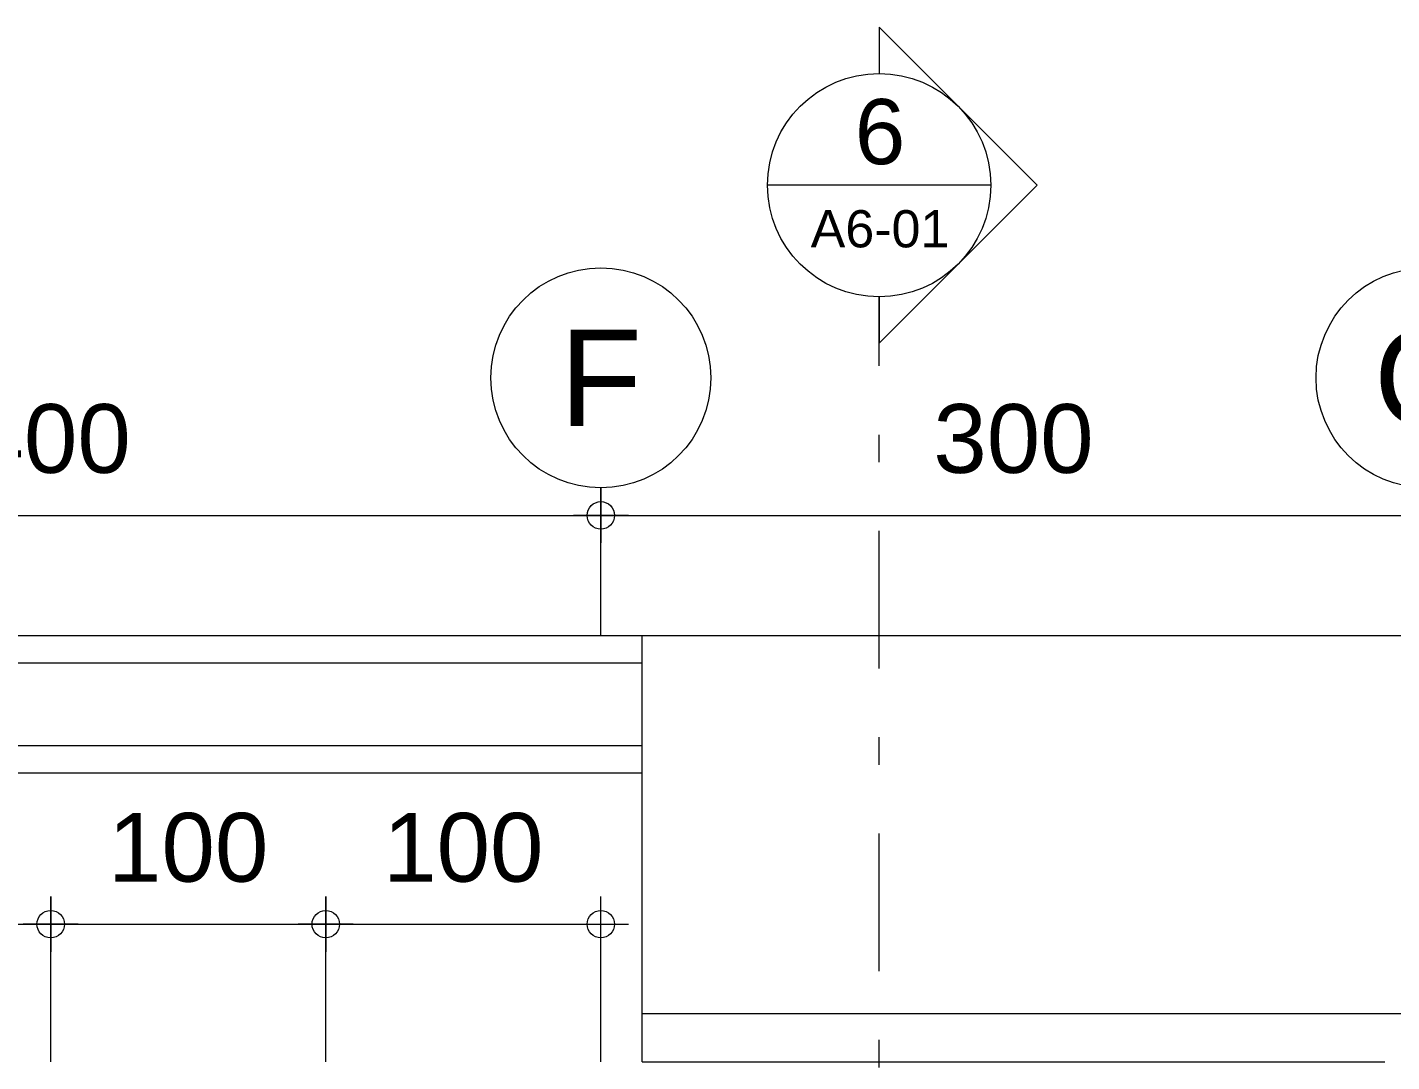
# Model space of a CAD drawing. Header units: millimetres. Extents: x -11 to 1625, y -267 to 180.
# Drawn here: x 1015.285 to 1020.245, y 143.211 to 146.971 of the extents above; entities that cross this region are included whole.
import ezdxf
from ezdxf.enums import TextEntityAlignment as Align

# ---------------------------------------------------------------- set-up
doc = ezdxf.new("R2010")
doc.units = ezdxf.units.MM
doc.linetypes.add('DASHDOT', pattern=[1, 0.5, -0.25, 0, -0.25])
for name, color, linetype, lineweight in [('keramik', 73, 'Continuous', 5), ('lan', 7, 'Continuous', 15), ('not', 7, 'Continuous', 20), ('u', 6, 'Continuous', 20)]:
    doc.layers.add(name, color=color, linetype=linetype, lineweight=lineweight)
doc.styles.add('S', font='SIMPLEX', dxfattribs={"width": 1.1})
doc.styles.get("Standard").update_dxf_attribs({"font": 'ARIALUNI.TTF'})
doc.dimstyles.new('SK100', dxfattribs={"dimtxt": 0.25, "dimasz": 0.1, "dimexe": 0.1, "dimexo": 0, "dimgap": 0.15, "dimtad": 1, "dimdec": 0, "dimlfac": 100, "dimzin": 12, "dimdsep": 46, "dimtxsty": 'Standard', "dimblk": 'BULAT', "dimcen": 0.1, "dimclrd": 256, "dimclre": 256, "dimclrt": 256, "dimadec": 0, "dimazin": 3, "dimtfac": 1, "dimtdec": 0, "dimtofl": 0, "dimtmove": 0, "dimatfit": 3, "dimldrblk": 'BULAT', "dimfxl": 0, "dimtolj": 1, "dimtzin": 0, "dimlwd": -1, "dimlwe": -1, "dimarcsym": 0})

# ---------------------------------------------------------------- blocks, each defined once
blk = doc.blocks.new('BULAT')
for p, q in [((0, -1), (0, 1)), ((-1, 0), (1, 0))]:
    blk.add_line(p, q)
blk.add_circle((0, 0), 0.5)
blk = doc.blocks.new('*D1109')
at = {"layer": 'Defpoints', "color": 0, "ltscale": 0.15}
for p in [(1017.3696, 145.1968), (1013.3696, 144.8083), (1017.3696, 144.7607)]:
    blk.add_point(p, dxfattribs=at)
at = {"layer": 'u', "ltscale": 0.15}
for p, q in [((1013.3696, 144.8083), (1013.3696, 145.2968)), ((1017.3696, 144.7607), (1017.3696, 145.2968)), ((1013.4696, 145.1968), (1017.2696, 145.1968))]:
    blk.add_line(p, q, dxfattribs=at)
at = {"layer": 'u', "ltscale": 0.15, "xscale": 0.1, "yscale": 0.1, "zscale": 0.1, "rotation": 180}
blk.add_blockref('BULAT', (1013.3696, 145.1968), dxfattribs=at)
at = {"layer": 'u', "ltscale": 0.15, "xscale": 0.1, "yscale": 0.1, "zscale": 0.1}
blk.add_blockref('BULAT', (1017.3696, 145.1968), dxfattribs=at)
at = {"layer": 'u', "ltscale": 0.15, "insert": (1015.3696, 145.4745), "char_height": 0.25, "attachment_point": 5}
blk.add_mtext('\\A1;400', dxfattribs=at)
blk = doc.blocks.new('*D1110')
at = {"layer": 'Defpoints', "color": 0, "ltscale": 0.15}
for p in [(1020.3696, 145.1968), (1020.3696, 144.8083), (1017.3696, 144.7607)]:
    blk.add_point(p, dxfattribs=at)
at = {"layer": 'u', "ltscale": 0.15}
for p, q in [((1017.3696, 144.7607), (1017.3696, 145.2968)), ((1020.3696, 144.8083), (1020.3696, 145.2968)), ((1017.4696, 145.1968), (1020.2696, 145.1968))]:
    blk.add_line(p, q, dxfattribs=at)
at = {"layer": 'u', "ltscale": 0.15, "xscale": 0.1, "yscale": 0.1, "zscale": 0.1, "rotation": 180}
blk.add_blockref('BULAT', (1017.3696, 145.1968), dxfattribs=at)
at = {"layer": 'u', "ltscale": 0.15, "xscale": 0.1, "yscale": 0.1, "zscale": 0.1}
blk.add_blockref('BULAT', (1020.3696, 145.1968), dxfattribs=at)
at = {"layer": 'u', "ltscale": 0.15, "insert": (1018.8696, 145.4745), "char_height": 0.25, "attachment_point": 5}
blk.add_mtext('\\A1;300', dxfattribs=at)
blk = doc.blocks.new('NAV')
blk.add_circle((0, -0.4), 0.4)
at = {"style": 'S', "width": 0.75, "flags": 4}
blk.add_attdef('AV', text='', height=0.3, dxfattribs=at).set_placement((0, -0.4), align=Align.MIDDLE)
blk = doc.blocks.new('*D1182')
at = {"layer": 'Defpoints', "color": 0, "ltscale": 0.15}
for p in [(1017.3696, 143.7107), (1016.3696, 143.2107), (1017.3696, 143.2107)]:
    blk.add_point(p, dxfattribs=at)
at = {"layer": 'u', "ltscale": 0.15}
for p, q in [((1016.3696, 143.2107), (1016.3696, 143.8107)), ((1017.3696, 143.2107), (1017.3696, 143.8107)), ((1016.4696, 143.7107), (1017.2696, 143.7107))]:
    blk.add_line(p, q, dxfattribs=at)
at = {"layer": 'u', "ltscale": 0.15, "xscale": 0.1, "yscale": 0.1, "zscale": 0.1, "rotation": 180}
blk.add_blockref('BULAT', (1016.3696, 143.7107), dxfattribs=at)
at = {"layer": 'u', "ltscale": 0.15, "xscale": 0.1, "yscale": 0.1, "zscale": 0.1}
blk.add_blockref('BULAT', (1017.3696, 143.7107), dxfattribs=at)
at = {"layer": 'u', "ltscale": 0.15, "insert": (1016.8696, 143.9884), "char_height": 0.25, "attachment_point": 5}
blk.add_mtext('\\A1;100', dxfattribs=at)
blk = doc.blocks.new('*D1183')
at = {"layer": 'Defpoints', "color": 0, "ltscale": 0.15}
for p in [(1016.3696, 143.7107), (1015.3696, 143.2107), (1016.3696, 143.2107)]:
    blk.add_point(p, dxfattribs=at)
at = {"layer": 'u', "ltscale": 0.15}
for p, q in [((1015.3696, 143.2107), (1015.3696, 143.8107)), ((1016.3696, 143.2107), (1016.3696, 143.8107)), ((1015.4696, 143.7107), (1016.2696, 143.7107))]:
    blk.add_line(p, q, dxfattribs=at)
at = {"layer": 'u', "ltscale": 0.15, "xscale": 0.1, "yscale": 0.1, "zscale": 0.1, "rotation": 180}
blk.add_blockref('BULAT', (1015.3696, 143.7107), dxfattribs=at)
at = {"layer": 'u', "ltscale": 0.15, "xscale": 0.1, "yscale": 0.1, "zscale": 0.1}
blk.add_blockref('BULAT', (1016.3696, 143.7107), dxfattribs=at)
at = {"layer": 'u', "ltscale": 0.15, "insert": (1015.8696, 143.9884), "char_height": 0.25, "attachment_point": 5}
blk.add_mtext('\\A1;100', dxfattribs=at)
blk = doc.blocks.new('*D1184')
at = {"layer": 'Defpoints', "color": 0, "ltscale": 0.15}
for p in [(1015.3696, 143.7107), (1014.3696, 143.2107), (1015.3696, 143.2107)]:
    blk.add_point(p, dxfattribs=at)
at = {"layer": 'u', "ltscale": 0.15}
for p, q in [((1014.3696, 143.2107), (1014.3696, 143.8107)), ((1015.3696, 143.2107), (1015.3696, 143.8107)), ((1014.4696, 143.7107), (1015.2696, 143.7107))]:
    blk.add_line(p, q, dxfattribs=at)
at = {"layer": 'u', "ltscale": 0.15, "xscale": 0.1, "yscale": 0.1, "zscale": 0.1, "rotation": 180}
blk.add_blockref('BULAT', (1014.3696, 143.7107), dxfattribs=at)
at = {"layer": 'u', "ltscale": 0.15, "xscale": 0.1, "yscale": 0.1, "zscale": 0.1}
blk.add_blockref('BULAT', (1015.3696, 143.7107), dxfattribs=at)
at = {"layer": 'u', "ltscale": 0.15, "insert": (1014.8696, 143.9884), "char_height": 0.25, "attachment_point": 5}
blk.add_mtext('\\A1;100', dxfattribs=at)
blk = doc.blocks.new('D1')
for p, q in [((-12.75, 16), (13.75, 16)), ((-12.65, 15.9), (6.15, 15.9)), ((-12.35, 15.6), (6.15, 15.6)), ((-12.25, 15.5), (6.15, 15.5))]:
    blk.add_line(p, q)
at = {"layer": 'lan'}
for p, q in [((6.15, 15.5), (6.15, 16)), ((6.15, 15.225), (6.15, 16)), ((6.15, 14.45), (6.15, 15.225)), ((6.15, 14.625), (9.15, 14.625))]:
    blk.add_line(p, q, dxfattribs=at)
blk = doc.blocks.new('Npkn')
for p, q in [((0, 0.8485), (0.8485, 0)), ((0, 0.8485), (0, 0.6)), ((0.6, 0), (-0.6, 0)), ((0, -0.8485), (0.8485, 0)), ((0, -0.6), (0, -0.8485))]:
    blk.add_line(p, q)
blk.add_circle((0, 0), 0.6)
at = {"color": 5, "style": 'S', "width": 0.75, "flags": 4}
blk.add_attdef('NO', text='', height=0.3, dxfattribs=at).set_placement((0.0048, 0.1129), align=Align.CENTER)
at = {"style": 'S', "width": 0.75, "flags": 4}
blk.add_attdef('NOLBR', text='', height=0.2, dxfattribs=at).set_placement((0.0048, -0.3342), align=Align.CENTER)

msp = doc.modelspace()

# ---------------------------------------------------------------- linework, layer by layer
at = {"layer": 'lan'}
msp.add_line((1017.519557, 143.210667), (1020.219557, 143.210667), dxfattribs=at)
at = {"layer": 'not', "linetype": 'DASHDOT'}
msp.add_line((1018.3811924, 141.3399877), (1018.3811924, 145.9912743), dxfattribs=at)

# ---------------------------------------------------------------- block references
at = {"layer": 'keramik', "color": 4}
msp.add_blockref('D1', (1011.369557, 128.760667), dxfattribs=at)
at = {"layer": 'not'}
ref = msp.add_blockref('Npkn', (1018.3811924, 146.3971434), dxfattribs=dict(at, xscale=0.676448391719965, yscale=0.676448391719965, zscale=0.676448391719965))
ref.add_attrib('NO', '6', dxfattribs={"layer": '0', "height": 0.2367569, "flags": 4}).set_placement((1018.3844161, 146.4735162), align=Align.CENTER)
ref.add_attrib('NOLBR', 'A6-01', dxfattribs={"layer": '0', "height": 0.13528968, "flags": 4}).set_placement((1018.3844161, 146.1710488), align=Align.CENTER)
ref = msp.add_blockref('NAV', (1017.369557, 146.0967741), dxfattribs=at)
ref.add_attrib('AV', 'F', dxfattribs={"layer": '0', "height": 0.35, "flags": 4}).set_placement((1017.369557, 145.6967741), align=Align.MIDDLE)
ref = msp.add_blockref('NAV', (1020.369557, 146.0967741), dxfattribs=at)
ref.add_attrib('AV', 'G', dxfattribs={"layer": '0', "height": 0.35, "flags": 4}).set_placement((1020.369557, 145.6967741), align=Align.MIDDLE)

# ---------------------------------------------------------------- dimensions: what is measured, and where the dimension line sits
at = {"layer": 'u', "ltscale": 0.15}
for base, p1, p2, picture, middle in [((1017.369557, 145.1967741), (1013.369557, 144.8082637), (1017.369557, 144.760667), '*D1109', (1015.369557, 145.1967741)), ((1020.369557, 145.1967741), (1017.369557, 144.760667), (1020.369557, 144.8082637), '*D1110', (1018.869557, 145.1967741)), ((1015.369557, 143.710667), (1014.369557, 143.210667), (1015.369557, 143.210667), '*D1184', (1014.869557, 143.710667)), ((1016.369557, 143.710667), (1015.369557, 143.210667), (1016.369557, 143.210667), '*D1183', (1015.869557, 143.710667)), ((1017.369557, 143.710667), (1016.369557, 143.210667), (1017.369557, 143.210667), '*D1182', (1016.869557, 143.710667))]:
    dim = msp.add_linear_dim(base=base, p1=p1, p2=p2, dimstyle='SK100', dxfattribs=at)
    dim.commit()
    dim.dimension.update_dxf_attribs({"geometry": picture, "text_midpoint": middle, "dimtype": 160})

doc.saveas('drawing.dxf')
